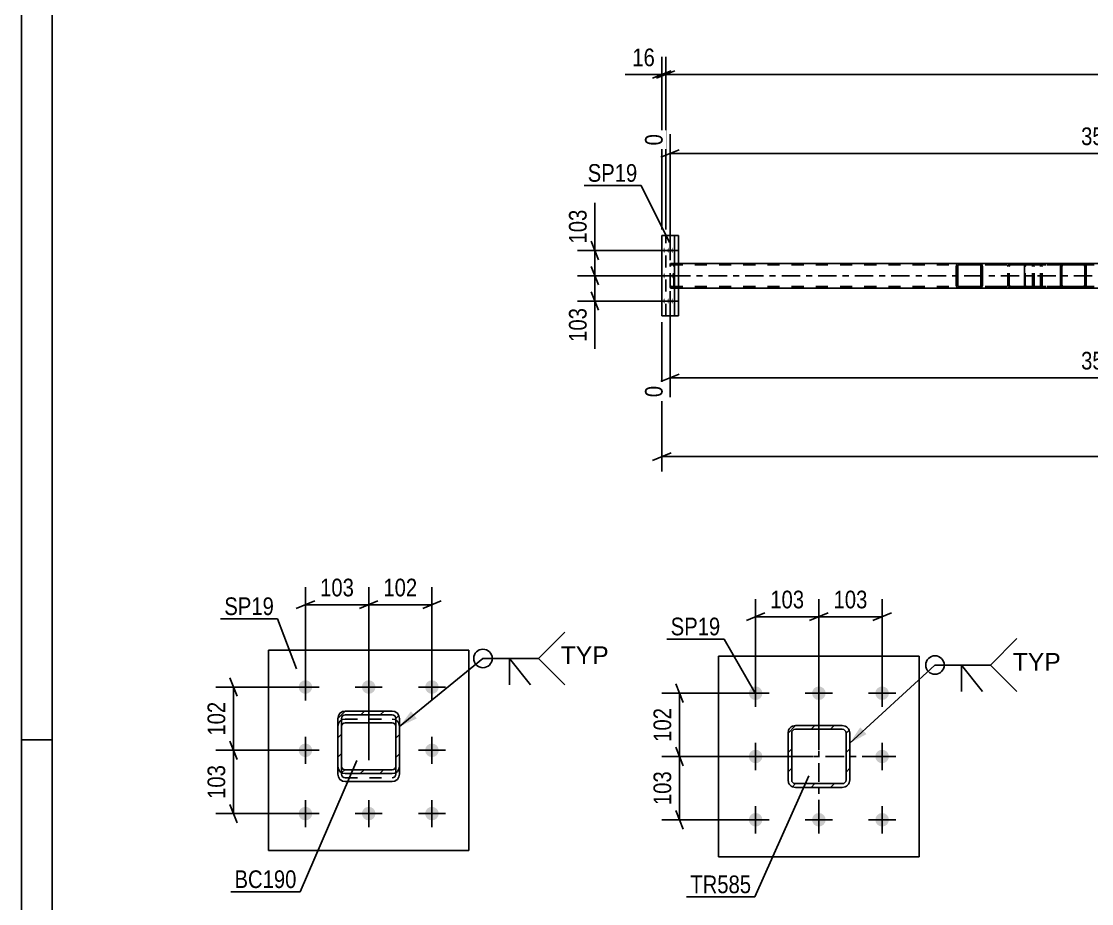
# Model space of a CAD drawing. Header units: millimetres. Extents: x 0 to 841, y 0 to 594.
# Drawn here: x 0 to 173.4, y 122.5 to 265.4 of the extents above; entities that cross this region are included whole.
import ezdxf

# ---------------------------------------------------------------- set-up
doc = ezdxf.new("R2010")
doc.units = ezdxf.units.MM
doc.linetypes.add('DXK_LINE_DOT2', pattern=[3.9198, 1.9599, -1.9599])
doc.linetypes.add('DXK_LINE_DOT3', pattern=[5.9187, 2.979, -0.9799, 0.9799, -0.9799])
doc.styles.add('Arial', font='ARIAL.TTF', dxfattribs={"height": 0.2})
doc.styles.add('Arial Narrow', font='ARIALN.TTF', dxfattribs={"height": 0.2})

# ---------------------------------------------------------------- blocks, each defined once
blk = doc.blocks.new('Unknown-103655098-1133')
at = {"color": 5, "linetype": 'Continuous'}
for p, q in [((0, 594), (0, 0)), ((5, 589), (5, 5)), ((5, 149), (0, 149))]:
    blk.add_line(p, q, dxfattribs=at)
blk = doc.blocks.new('Part-103655098-1333 - 1289')
at = {"color": 2, "linetype": 'Continuous'}
for p, q in [((145.46, 162.57), (112.96, 162.57)), ((112.96, 162.57), (112.96, 130.07)), ((145.46, 130.07), (145.46, 162.57)), ((112.96, 130.07), (145.46, 130.07))]:
    blk.add_line(p, q, dxfattribs=at)
blk = doc.blocks.new('Bolt-103655098-1378 - 1289')
at = {"linetype": 'Continuous'}
for points in [[(118.96, 155.47, -1), (118.96, 157.67, -1)], [(129.21, 155.47, -1), (129.21, 157.67, -1)], [(139.46, 155.47, -1), (139.46, 157.67, -1)], [(118.96, 145.22, -1), (118.96, 147.42, -1)], [(139.46, 145.22, -1), (139.46, 147.42, -1)], [(118.96, 134.97, -1), (118.96, 137.17, -1)], [(129.21, 134.97, -1), (129.21, 137.17, -1)], [(139.46, 134.97, -1), (139.46, 137.17, -1)]]:
    blk.add_hatch(color=1, dxfattribs=at).paths.add_polyline_path(points)
at = {"color": 1, "linetype": 'Continuous'}
for p, q in [((118.96, 154.37), (118.96, 158.77)), ((129.21, 154.37), (129.21, 158.77)), ((139.46, 154.37), (139.46, 158.77)), ((121.16, 156.57), (116.76, 156.57)), ((131.41, 156.57), (127.01, 156.57)), ((141.66, 156.57), (137.26, 156.57)), ((118.96, 144.12), (118.96, 148.52)), ((139.46, 144.12), (139.46, 148.52)), ((121.16, 146.32), (116.76, 146.32)), ((141.66, 146.32), (137.26, 146.32)), ((118.96, 133.87), (118.96, 138.27)), ((129.21, 133.87), (129.21, 138.27)), ((139.46, 133.87), (139.46, 138.27)), ((121.16, 136.07), (116.76, 136.07)), ((131.41, 136.07), (127.01, 136.07)), ((141.66, 136.07), (137.26, 136.07))]:
    blk.add_line(p, q, dxfattribs=at)
blk = doc.blocks.new('Part-103655098-1436 - 1289')
at = {"linetype": 'Continuous'}
h = blk.add_hatch(dxfattribs=at)
h.set_pattern_fill('', scale=0.7, style=0, pattern_type=0)
h.set_pattern_definition([(45, (125.4059, 151.3194), (-1.57154, 1.57154), [])])
h.paths.add_polyline_path([(133.01, 151.32), (125.41, 151.32), (124.95, 151.23), (124.56, 150.97), (124.3, 150.58), (124.21, 150.12), (124.21, 142.52), (124.3, 142.06), (124.56, 141.67), (124.95, 141.41), (125.41, 141.32), (133.01, 141.32), (133.47, 141.41), (133.85, 141.67), (134.11, 142.06), (134.21, 142.52), (134.21, 150.12), (134.11, 150.58), (133.85, 150.97), (133.47, 151.23)])
h.paths.add_polyline_path([(133.56, 150.35), (133.61, 150.12), (133.61, 142.52), (133.56, 142.29), (133.43, 142.1), (133.24, 141.97), (133.01, 141.92), (125.41, 141.92), (125.18, 141.97), (124.98, 142.1), (124.85, 142.29), (124.81, 142.52), (124.81, 150.12), (124.85, 150.35), (124.98, 150.54), (125.18, 150.67), (125.41, 150.72), (133.01, 150.72), (133.24, 150.67), (133.43, 150.54)])
at = {"color": 7, "linetype": 'DXK_LINE_DOT3'}
for p, q in [((129.21, 136.32), (129.21, 156.32)), ((139.21, 146.32), (119.21, 146.32))]:
    blk.add_line(p, q, dxfattribs=at)
at = {"color": 7, "linetype": 'DXK_LINE_DOT2'}
for p, q in [((124.95, 151.23), (125.41, 151.32)), ((125.41, 151.32), (133.01, 151.32)), ((133.01, 151.32), (133.47, 151.23)), ((124.21, 150.12), (124.3, 150.58)), ((124.21, 142.52), (124.21, 150.12)), ((124.85, 150.35), (124.81, 150.12)), ((124.81, 142.52), (124.81, 150.12)), ((124.98, 150.54), (124.85, 150.35)), ((125.18, 150.67), (124.98, 150.54)), ((125.41, 150.72), (125.18, 150.67)), ((125.41, 150.72), (133.01, 150.72)), ((133.24, 150.67), (133.01, 150.72)), ((133.43, 150.54), (133.24, 150.67)), ((133.56, 150.35), (133.43, 150.54)), ((133.61, 150.12), (133.56, 150.35)), ((133.61, 142.52), (133.61, 150.12)), ((134.11, 150.58), (134.21, 150.12)), ((134.21, 142.52), (134.21, 150.12)), ((124.3, 142.06), (124.21, 142.52)), ((124.81, 142.52), (124.85, 142.29)), ((124.85, 142.29), (124.98, 142.1)), ((133.43, 142.1), (133.56, 142.29)), ((133.56, 142.29), (133.61, 142.52)), ((134.21, 142.52), (134.11, 142.06)), ((125.41, 141.32), (124.95, 141.41)), ((124.98, 142.1), (125.18, 141.97)), ((125.18, 141.97), (125.41, 141.92)), ((125.41, 141.92), (133.01, 141.92)), ((125.41, 141.32), (133.01, 141.32)), ((133.01, 141.92), (133.24, 141.97)), ((133.47, 141.41), (133.01, 141.32)), ((133.24, 141.97), (133.43, 142.1))]:
    blk.add_line(p, q, dxfattribs=at)
at = {"color": 2, "linetype": 'Continuous'}
for p, q in [((125.41, 151.32), (124.95, 151.23)), ((125.41, 151.32), (133.01, 151.32)), ((133.47, 151.23), (133.01, 151.32)), ((124.3, 150.58), (124.21, 150.12)), ((124.21, 142.52), (124.21, 150.12)), ((124.81, 150.12), (124.85, 150.35)), ((124.81, 142.52), (124.81, 150.12)), ((124.85, 150.35), (124.98, 150.54)), ((124.98, 150.54), (125.18, 150.67)), ((125.18, 150.67), (125.41, 150.72)), ((125.41, 150.72), (133.01, 150.72)), ((133.01, 150.72), (133.24, 150.67)), ((133.24, 150.67), (133.43, 150.54)), ((133.43, 150.54), (133.56, 150.35)), ((133.56, 150.35), (133.61, 150.12)), ((133.61, 142.52), (133.61, 150.12)), ((134.21, 150.12), (134.11, 150.58)), ((134.21, 142.52), (134.21, 150.12)), ((124.21, 142.52), (124.3, 142.06)), ((124.85, 142.29), (124.81, 142.52)), ((124.98, 142.1), (124.85, 142.29)), ((133.56, 142.29), (133.43, 142.1)), ((133.61, 142.52), (133.56, 142.29)), ((134.11, 142.06), (134.21, 142.52)), ((124.95, 141.41), (125.41, 141.32)), ((125.18, 141.97), (124.98, 142.1)), ((125.41, 141.92), (125.18, 141.97)), ((125.41, 141.92), (133.01, 141.92)), ((125.41, 141.32), (133.01, 141.32)), ((133.24, 141.97), (133.01, 141.92)), ((133.01, 141.32), (133.47, 141.41)), ((133.43, 142.1), (133.24, 141.97))]:
    blk.add_line(p, q, dxfattribs=at)
at = {"color": 7, "linetype": 'DXK_LINE_DOT2'}
for centre, start, end in [((125.41, 150.12), 112.5, 157.5), ((133.01, 150.12), 22.5, 67.5), ((125.41, 142.52), 202.5, 247.5), ((133.01, 142.52), 292.5, 337.5)]:
    blk.add_arc(centre, 1.2, start, end, dxfattribs=at)
at = {"color": 2, "linetype": 'Continuous'}
for centre, start, end in [((125.41, 150.12), 112.5, 157.5), ((133.01, 150.12), 22.5, 67.5), ((125.41, 142.52), 202.5, 247.5), ((133.01, 142.52), 292.5, 337.5)]:
    blk.add_arc(centre, 1.2, start, end, dxfattribs=at)
blk = doc.blocks.new('Part-103655098-5532 - 5425')
at = {"linetype": 'Continuous'}
h = blk.add_hatch(dxfattribs=at)
h.set_pattern_fill('', scale=0.7, style=0, pattern_type=0)
h.set_pattern_definition([(45, (172.4999, 225.9014), (-1.57154, 1.57154), [])])
h.paths.add_polyline_path([(172.54, 225.72), (172.5, 225.9), (172.39, 226.06), (172.23, 226.16), (172.04, 226.2), (168.85, 226.2), (168.66, 226.16), (168.5, 226.06), (168.39, 225.9), (168.35, 225.72), (168.35, 222.68), (168.39, 222.49), (168.5, 222.34), (168.66, 222.23), (168.85, 222.2), (172.04, 222.2), (172.23, 222.23), (172.39, 222.34), (172.5, 222.49), (172.54, 222.68)])
h.paths.add_polyline_path([(172.27, 222.59), (172.21, 222.51), (172.13, 222.46), (172.04, 222.44), (168.85, 222.44), (168.75, 222.46), (168.67, 222.51), (168.62, 222.59), (168.6, 222.68), (168.6, 225.72), (168.62, 225.81), (168.67, 225.89), (168.75, 225.94), (168.85, 225.96), (172.04, 225.96), (172.13, 225.94), (172.21, 225.89), (172.27, 225.81), (172.29, 225.72), (172.29, 222.68)])
at = {"color": 2, "linetype": 'Continuous'}
for p, q in [((162.52, 225.72), (162.54, 225.9)), ((162.52, 222.68), (162.52, 225.72)), ((162.54, 225.9), (162.6, 226.06)), ((162.6, 226.06), (162.69, 226.16)), ((162.69, 226.16), (162.79, 226.2)), ((168.85, 226.2), (162.79, 226.2)), ((168.39, 225.9), (168.35, 225.72)), ((168.35, 222.68), (168.35, 225.72)), ((168.6, 225.72), (168.62, 225.81)), ((168.6, 222.68), (168.6, 225.72)), ((168.62, 225.81), (168.67, 225.89)), ((168.85, 226.2), (168.66, 226.16)), ((168.67, 225.89), (168.75, 225.94)), ((168.75, 225.94), (168.85, 225.96)), ((168.85, 226.2), (172.04, 226.2)), ((168.85, 225.96), (172.04, 225.96)), ((172.23, 226.16), (172.04, 226.2)), ((172.04, 225.96), (172.13, 225.94)), ((172.13, 225.94), (172.21, 225.89)), ((172.21, 225.89), (172.27, 225.81)), ((172.27, 225.81), (172.29, 225.72)), ((172.29, 222.68), (172.29, 225.72)), ((172.54, 225.72), (172.5, 225.9)), ((172.54, 222.68), (172.54, 225.72)), ((162.54, 222.49), (162.52, 222.68)), ((162.6, 222.34), (162.54, 222.49)), ((162.69, 222.23), (162.6, 222.34)), ((162.79, 222.2), (162.69, 222.23)), ((168.85, 222.2), (162.79, 222.2)), ((168.35, 222.68), (168.39, 222.49)), ((168.62, 222.59), (168.6, 222.68)), ((168.67, 222.51), (168.62, 222.59)), ((168.66, 222.23), (168.85, 222.2)), ((168.75, 222.46), (168.67, 222.51)), ((168.85, 222.44), (168.75, 222.46)), ((168.85, 222.44), (172.04, 222.44)), ((168.85, 222.2), (172.04, 222.2)), ((172.13, 222.46), (172.04, 222.44)), ((172.04, 222.2), (172.23, 222.23)), ((172.21, 222.51), (172.13, 222.46)), ((172.27, 222.59), (172.21, 222.51)), ((172.29, 222.68), (172.27, 222.59)), ((172.5, 222.49), (172.54, 222.68))]:
    blk.add_line(p, q, dxfattribs=at)
at = {"color": 7, "linetype": 'DXK_LINE_DOT2'}
for p, q in [((162.67, 225.81), (162.66, 225.72)), ((162.66, 222.68), (162.66, 225.72)), ((162.7, 225.89), (162.67, 225.81)), ((162.74, 225.94), (162.7, 225.89)), ((162.79, 225.96), (162.74, 225.94)), ((172.04, 225.96), (162.79, 225.96)), ((164.07, 225.96), (164.07, 226.2)), ((164.89, 226.2), (165.08, 226.16)), ((164.98, 225.94), (164.89, 225.96)), ((165.06, 225.89), (164.98, 225.94)), ((165.12, 225.81), (165.06, 225.89)), ((165.14, 225.72), (165.12, 225.81)), ((165.14, 222.68), (165.14, 225.72)), ((165.35, 225.9), (165.39, 225.72)), ((165.39, 222.68), (165.39, 225.72)), ((172.04, 226.2), (168.85, 226.2)), ((162.66, 222.68), (162.67, 222.59)), ((162.67, 222.59), (162.7, 222.51)), ((162.7, 222.51), (162.74, 222.46)), ((162.74, 222.46), (162.79, 222.44)), ((172.04, 222.44), (162.79, 222.44)), ((164.07, 222.2), (164.07, 222.44)), ((164.89, 222.44), (164.98, 222.46)), ((165.08, 222.23), (164.89, 222.2)), ((164.98, 222.46), (165.06, 222.51)), ((165.06, 222.51), (165.12, 222.59)), ((165.12, 222.59), (165.14, 222.68)), ((165.39, 222.68), (165.35, 222.49)), ((172.04, 222.2), (168.85, 222.2))]:
    blk.add_line(p, q, dxfattribs=at)
for centre, start, end in [((164.9, 225.7), 23.8494, 68.8059), ((164.9, 222.69), 291.1941, 336.1506)]:
    blk.add_arc(centre, 0.492, start, end, dxfattribs=at)
at = {"color": 2, "linetype": 'Continuous'}
for centre, start, end in [((168.84, 225.7), 111.1941, 156.1506), ((172.05, 225.7), 23.8494, 68.8059), ((168.84, 222.69), 203.8494, 248.8059), ((172.05, 222.69), 291.1941, 336.1506)]:
    blk.add_arc(centre, 0.492, start, end, dxfattribs=at)
blk = doc.blocks.new('Part-103655098-5533 - 5425')
at = {"linetype": 'Continuous'}
h = blk.add_hatch(dxfattribs=at)
h.set_pattern_fill('', scale=0.7, style=0, pattern_type=0)
h.set_pattern_definition([(45, (155.6818, 225.9014), (-1.57154, 1.57154), [])])
h.paths.add_polyline_path([(155.72, 225.72), (155.68, 225.9), (155.57, 226.06), (155.41, 226.16), (155.21, 226.2), (151.97, 226.2), (151.78, 226.16), (151.61, 226.06), (151.5, 225.9), (151.46, 225.72), (151.46, 222.68), (151.5, 222.49), (151.61, 222.34), (151.78, 222.23), (151.97, 222.2), (155.21, 222.2), (155.41, 222.23), (155.57, 222.34), (155.68, 222.49), (155.72, 222.68)])
h.paths.add_polyline_path([(155.45, 222.59), (155.39, 222.51), (155.31, 222.46), (155.21, 222.44), (151.97, 222.44), (151.88, 222.46), (151.79, 222.51), (151.74, 222.59), (151.72, 222.68), (151.72, 225.72), (151.74, 225.81), (151.79, 225.89), (151.88, 225.94), (151.97, 225.96), (155.21, 225.96), (155.31, 225.94), (155.39, 225.89), (155.45, 225.81), (155.47, 225.72), (155.47, 222.68)])
at = {"color": 2, "linetype": 'Continuous'}
for p, q in [((151.5, 225.9), (151.46, 225.72)), ((151.46, 222.68), (151.46, 225.72)), ((151.72, 225.72), (151.74, 225.81)), ((151.72, 222.68), (151.72, 225.72)), ((151.74, 225.81), (151.79, 225.89)), ((151.97, 226.2), (151.78, 226.16)), ((151.79, 225.89), (151.88, 225.94)), ((151.88, 225.94), (151.97, 225.96)), ((151.97, 226.2), (155.21, 226.2)), ((151.97, 225.96), (155.21, 225.96)), ((162.79, 226.2), (155.21, 226.2)), ((155.41, 226.16), (155.21, 226.2)), ((155.21, 225.96), (155.31, 225.94)), ((155.31, 225.94), (155.39, 225.89)), ((155.39, 225.89), (155.45, 225.81)), ((155.45, 225.81), (155.47, 225.72)), ((155.47, 222.68), (155.47, 225.72)), ((155.72, 225.72), (155.68, 225.9)), ((155.72, 222.68), (155.72, 225.72)), ((151.46, 222.68), (151.5, 222.49)), ((151.74, 222.59), (151.72, 222.68)), ((151.79, 222.51), (151.74, 222.59)), ((151.78, 222.23), (151.97, 222.2)), ((151.88, 222.46), (151.79, 222.51)), ((151.97, 222.44), (151.88, 222.46)), ((151.97, 222.44), (155.21, 222.44)), ((151.97, 222.2), (155.21, 222.2)), ((155.31, 222.46), (155.21, 222.44)), ((155.21, 222.2), (155.41, 222.23)), ((162.79, 222.2), (155.21, 222.2)), ((155.39, 222.51), (155.31, 222.46)), ((155.45, 222.59), (155.39, 222.51)), ((155.47, 222.68), (155.45, 222.59)), ((155.68, 222.49), (155.72, 222.68))]:
    blk.add_line(p, q, dxfattribs=at)
at = {"color": 7, "linetype": 'DXK_LINE_DOT2'}
for p, q in [((155.21, 226.2), (151.97, 226.2)), ((163.56, 225.96), (151.97, 225.96)), ((159.81, 225.72), (159.85, 225.9)), ((159.81, 222.68), (159.81, 225.72)), ((160.09, 225.81), (160.07, 225.72)), ((160.07, 222.68), (160.07, 225.72)), ((160.14, 225.89), (160.09, 225.81)), ((160.13, 226.16), (160.32, 226.2)), ((160.23, 225.94), (160.14, 225.89)), ((160.32, 225.96), (160.23, 225.94)), ((163.56, 226.2), (162.79, 226.2)), ((163.56, 226.2), (163.75, 226.16)), ((163.66, 225.94), (163.56, 225.96)), ((163.74, 225.89), (163.66, 225.94)), ((163.8, 225.81), (163.74, 225.89)), ((163.81, 225.72), (163.8, 225.81)), ((163.81, 222.68), (163.81, 225.72)), ((164.03, 225.9), (164.07, 225.72)), ((164.07, 222.68), (164.07, 225.72)), ((163.56, 222.44), (151.97, 222.44)), ((155.21, 222.2), (151.97, 222.2)), ((159.85, 222.49), (159.81, 222.68)), ((160.07, 222.68), (160.09, 222.59)), ((160.09, 222.59), (160.14, 222.51)), ((160.32, 222.2), (160.13, 222.23)), ((160.14, 222.51), (160.23, 222.46)), ((160.23, 222.46), (160.32, 222.44)), ((163.56, 222.2), (162.79, 222.2)), ((163.56, 222.44), (163.66, 222.46)), ((163.75, 222.23), (163.56, 222.2)), ((163.66, 222.46), (163.74, 222.51)), ((163.74, 222.51), (163.8, 222.59)), ((163.8, 222.59), (163.81, 222.68)), ((164.07, 222.68), (164.03, 222.49))]:
    blk.add_line(p, q, dxfattribs=at)
at = {"color": 2, "linetype": 'Continuous'}
for centre, start, end in [((151.96, 225.7), 110.7583, 155.68), ((155.23, 225.7), 24.32, 69.2417), ((151.96, 222.7), 204.32, 249.2417), ((155.23, 222.7), 290.7583, 335.68)]:
    blk.add_arc(centre, 0.496, start, end, dxfattribs=at)
at = {"color": 7, "linetype": 'DXK_LINE_DOT2'}
for centre, start, end in [((160.3, 225.7), 110.7583, 155.68), ((163.58, 225.7), 24.32, 69.2417), ((160.3, 222.7), 204.32, 249.2417), ((163.58, 222.7), 290.7583, 335.68)]:
    blk.add_arc(centre, 0.496, start, end, dxfattribs=at)
blk = doc.blocks.new('Part-103655098-5539 - 5425')
at = {"color": 2, "linetype": 'Continuous'}
for p, q in [((106.46, 230.7), (103.76, 230.7)), ((103.76, 217.7), (103.76, 230.7)), ((105.83, 217.7), (105.83, 230.7)), ((106.46, 230.7), (106.46, 217.7)), ((106.46, 217.7), (103.76, 217.7))]:
    blk.add_line(p, q, dxfattribs=at)
at = {"color": 7, "linetype": 'DXK_LINE_DOT2'}
blk.add_line((104.39, 217.7), (104.39, 230.7), dxfattribs=at)
blk = doc.blocks.new('Part-103655098-5595 - 5425')
at = {"color": 7, "linetype": 'DXK_LINE_DOT2'}
for p, q in [((105.11, 225.9), (105.1, 225.72)), ((105.1, 222.68), (105.1, 225.72)), ((105.13, 226.06), (105.11, 225.9)), ((105.15, 226.16), (105.13, 226.06)), ((105.14, 225.72), (105.15, 225.81)), ((105.14, 222.68), (105.14, 225.72)), ((105.18, 226.2), (105.15, 226.16)), ((105.15, 225.89), (105.17, 225.94)), ((105.15, 225.81), (105.15, 225.89)), ((105.17, 225.94), (105.18, 225.96)), ((106.46, 226.2), (105.18, 226.2)), ((769.61, 225.96), (105.18, 225.96)), ((105.7, 226.16), (105.67, 226.2)), ((105.67, 225.96), (105.69, 225.94)), ((105.69, 225.94), (105.7, 225.89)), ((105.73, 226.06), (105.7, 226.16)), ((105.7, 225.89), (105.71, 225.81)), ((105.71, 225.81), (105.71, 225.72)), ((105.71, 222.68), (105.71, 225.72)), ((105.74, 225.9), (105.73, 226.06)), ((105.75, 225.72), (105.74, 225.9)), ((105.75, 222.68), (105.75, 225.72)), ((172.04, 226.2), (151.97, 226.2)), ((105.1, 222.68), (105.11, 222.49)), ((105.11, 222.49), (105.13, 222.34)), ((105.13, 222.34), (105.15, 222.23)), ((105.15, 222.59), (105.14, 222.68)), ((105.15, 222.51), (105.15, 222.59)), ((105.17, 222.46), (105.15, 222.51)), ((105.15, 222.23), (105.18, 222.2)), ((105.18, 222.44), (105.17, 222.46)), ((769.61, 222.44), (105.18, 222.44)), ((106.46, 222.2), (105.18, 222.2)), ((105.69, 222.46), (105.67, 222.44)), ((105.67, 222.2), (105.7, 222.23)), ((105.7, 222.51), (105.69, 222.46)), ((105.71, 222.59), (105.7, 222.51)), ((105.7, 222.23), (105.73, 222.34)), ((105.71, 222.68), (105.71, 222.59)), ((105.73, 222.34), (105.74, 222.49)), ((105.74, 222.49), (105.75, 222.68)), ((172.04, 222.2), (151.97, 222.2))]:
    blk.add_line(p, q, dxfattribs=at)
at = {"color": 2, "linetype": 'Continuous'}
for p, q in [((151.97, 226.2), (106.46, 226.2)), ((237.11, 226.2), (172.04, 226.2)), ((151.97, 222.2), (106.46, 222.2)), ((237.11, 222.2), (172.04, 222.2))]:
    blk.add_line(p, q, dxfattribs=at)
at = {"color": 7, "linetype": 'DXK_LINE_DOT3'}
blk.add_line((105.43, 224.2), (769.61, 224.2), dxfattribs=at)
blk = doc.blocks.new('Bolt-103655098-5626 - 5425')
at = {"linetype": 'Continuous'}
for points in [[(104.21, 228.3), (104.21, 228.21), (104.21, 228.12), (104.2, 228.04), (104.19, 227.97), (104.18, 227.92), (104.16, 227.88), (104.15, 227.86), (104.13, 227.86), (104.12, 227.88), (104.11, 227.92), (104.09, 227.97), (104.08, 228.04), (104.08, 228.12), (104.07, 228.21), (104.07, 228.3), (104.07, 228.39), (104.08, 228.48), (104.08, 228.56), (104.09, 228.62), (104.11, 228.68), (104.12, 228.72), (104.13, 228.74), (104.15, 228.74), (104.16, 228.72), (104.18, 228.68), (104.19, 228.62), (104.2, 228.56), (104.21, 228.48), (104.21, 228.39)], [(104.86, 228.3), (104.86, 228.21), (104.86, 228.12), (104.85, 228.04), (104.84, 227.97), (104.83, 227.92), (104.82, 227.88), (104.8, 227.86), (104.79, 227.86), (104.77, 227.88), (104.76, 227.92), (104.75, 227.97), (104.74, 228.04), (104.73, 228.12), (104.73, 228.21), (104.72, 228.3), (104.73, 228.39), (104.73, 228.48), (104.74, 228.56), (104.75, 228.62), (104.76, 228.68), (104.77, 228.72), (104.79, 228.74), (104.8, 228.74), (104.82, 228.72), (104.83, 228.68), (104.84, 228.62), (104.85, 228.56), (104.86, 228.48), (104.86, 228.39)], [(105.52, 228.3), (105.52, 228.21), (105.51, 228.12), (105.5, 228.04), (105.49, 227.97), (105.48, 227.92), (105.47, 227.88), (105.46, 227.86), (105.44, 227.86), (105.43, 227.88), (105.41, 227.92), (105.4, 227.97), (105.39, 228.04), (105.38, 228.12), (105.38, 228.21), (105.38, 228.3), (105.38, 228.39), (105.38, 228.48), (105.39, 228.56), (105.4, 228.62), (105.41, 228.68), (105.43, 228.72), (105.44, 228.74), (105.46, 228.74), (105.47, 228.72), (105.48, 228.68), (105.49, 228.62), (105.5, 228.56), (105.51, 228.48), (105.52, 228.39)], [(104.21, 224.2), (104.21, 224.11), (104.21, 224.02), (104.2, 223.94), (104.19, 223.87), (104.18, 223.82), (104.16, 223.78), (104.15, 223.76), (104.13, 223.76), (104.12, 223.78), (104.11, 223.82), (104.09, 223.87), (104.08, 223.94), (104.08, 224.02), (104.07, 224.11), (104.07, 224.2), (104.07, 224.29), (104.08, 224.38), (104.08, 224.46), (104.09, 224.52), (104.11, 224.58), (104.12, 224.62), (104.13, 224.64), (104.15, 224.64), (104.16, 224.62), (104.18, 224.58), (104.19, 224.52), (104.2, 224.46), (104.21, 224.38), (104.21, 224.29)], [(105.52, 224.2), (105.52, 224.11), (105.51, 224.02), (105.5, 223.94), (105.49, 223.87), (105.48, 223.82), (105.47, 223.78), (105.46, 223.76), (105.44, 223.76), (105.43, 223.78), (105.41, 223.82), (105.4, 223.87), (105.39, 223.94), (105.38, 224.02), (105.38, 224.11), (105.38, 224.2), (105.38, 224.29), (105.38, 224.38), (105.39, 224.46), (105.4, 224.52), (105.41, 224.58), (105.43, 224.62), (105.44, 224.64), (105.46, 224.64), (105.47, 224.62), (105.48, 224.58), (105.49, 224.52), (105.5, 224.46), (105.51, 224.38), (105.52, 224.29)], [(104.21, 220.1), (104.21, 220.01), (104.21, 219.92), (104.2, 219.84), (104.19, 219.77), (104.18, 219.72), (104.16, 219.68), (104.15, 219.66), (104.13, 219.66), (104.12, 219.68), (104.11, 219.72), (104.09, 219.77), (104.08, 219.84), (104.08, 219.92), (104.07, 220.01), (104.07, 220.1), (104.07, 220.19), (104.08, 220.28), (104.08, 220.36), (104.09, 220.42), (104.11, 220.48), (104.12, 220.52), (104.13, 220.54), (104.15, 220.54), (104.16, 220.52), (104.18, 220.48), (104.19, 220.42), (104.2, 220.36), (104.21, 220.28), (104.21, 220.19)], [(104.86, 220.1), (104.86, 220.01), (104.86, 219.92), (104.85, 219.84), (104.84, 219.77), (104.83, 219.72), (104.82, 219.68), (104.8, 219.66), (104.79, 219.66), (104.77, 219.68), (104.76, 219.72), (104.75, 219.77), (104.74, 219.84), (104.73, 219.92), (104.73, 220.01), (104.72, 220.1), (104.73, 220.19), (104.73, 220.28), (104.74, 220.36), (104.75, 220.42), (104.76, 220.48), (104.77, 220.52), (104.79, 220.54), (104.8, 220.54), (104.82, 220.52), (104.83, 220.48), (104.84, 220.42), (104.85, 220.36), (104.86, 220.28), (104.86, 220.19)], [(105.52, 220.1), (105.52, 220.01), (105.51, 219.92), (105.5, 219.84), (105.49, 219.77), (105.48, 219.72), (105.47, 219.68), (105.46, 219.66), (105.44, 219.66), (105.43, 219.68), (105.41, 219.72), (105.4, 219.77), (105.39, 219.84), (105.38, 219.92), (105.38, 220.01), (105.38, 220.1), (105.38, 220.19), (105.38, 220.28), (105.39, 220.36), (105.4, 220.42), (105.41, 220.48), (105.43, 220.52), (105.44, 220.54), (105.46, 220.54), (105.47, 220.52), (105.48, 220.48), (105.49, 220.42), (105.5, 220.36), (105.51, 220.28), (105.52, 220.19)]]:
    blk.add_hatch(color=1, dxfattribs=at).paths.add_polyline_path(points)
at = {"color": 1, "linetype": 'Continuous'}
for p, q in [((105.29, 228.3), (102.01, 228.3)), ((105.94, 228.3), (102.66, 228.3)), ((106.59, 228.3), (103.32, 228.3)), ((105.29, 224.2), (102.01, 224.2)), ((106.59, 224.2), (103.32, 224.2)), ((105.29, 220.1), (102.01, 220.1)), ((105.94, 220.1), (102.66, 220.1)), ((106.59, 220.1), (103.32, 220.1))]:
    blk.add_line(p, q, dxfattribs=at)
blk = doc.blocks.new('Part-103655098-11810 - 11794')
at = {"linetype": 'Continuous'}
h = blk.add_hatch(dxfattribs=at)
h.set_pattern_fill('', scale=0.7, style=0, pattern_type=0)
h.set_pattern_definition([(45, (52.4664, 153.6777), (-1.57154, 1.57154), [])])
h.paths.add_polyline_path([(60.07, 153.68), (52.47, 153.68), (52.01, 153.59), (51.62, 153.32), (51.36, 152.93), (51.27, 152.46), (51.27, 144.76), (51.36, 144.3), (51.62, 143.9), (52.01, 143.64), (52.47, 143.55), (60.07, 143.55), (60.53, 143.64), (60.91, 143.9), (61.18, 144.3), (61.27, 144.76), (61.27, 152.46), (61.18, 152.93), (60.91, 153.32), (60.53, 153.59)])
h.paths.add_polyline_path([(60.62, 152.69), (60.67, 152.46), (60.67, 144.76), (60.62, 144.53), (60.49, 144.33), (60.3, 144.2), (60.07, 144.16), (52.47, 144.16), (52.24, 144.2), (52.04, 144.33), (51.91, 144.53), (51.87, 144.76), (51.87, 152.46), (51.91, 152.69), (52.04, 152.89), (52.24, 153.02), (52.47, 153.07), (60.07, 153.07), (60.3, 153.02), (60.49, 152.89)])
at = {"color": 2, "linetype": 'Continuous'}
for p, q in [((51.36, 152.93), (51.27, 152.46)), ((51.87, 152.46), (51.91, 152.69)), ((51.91, 152.69), (52.04, 152.89)), ((52.47, 153.68), (52.01, 153.59)), ((52.04, 152.89), (52.24, 153.02)), ((52.24, 153.02), (52.47, 153.07)), ((52.47, 153.68), (60.07, 153.68)), ((52.47, 153.07), (60.07, 153.07)), ((60.53, 153.59), (60.07, 153.68)), ((60.07, 153.07), (60.3, 153.02)), ((60.3, 153.02), (60.49, 152.89)), ((60.49, 152.89), (60.62, 152.69)), ((60.62, 152.69), (60.67, 152.46)), ((61.27, 152.46), (61.18, 152.93)), ((51.27, 144.76), (51.27, 152.46)), ((51.87, 144.76), (51.87, 152.46)), ((51.91, 151.4), (51.87, 151.17)), ((52.04, 151.6), (51.91, 151.4)), ((52.24, 151.73), (52.04, 151.6)), ((52.47, 151.78), (52.24, 151.73)), ((52.47, 151.78), (60.07, 151.78)), ((60.3, 151.73), (60.07, 151.78)), ((60.49, 151.6), (60.3, 151.73)), ((60.62, 151.4), (60.49, 151.6)), ((60.67, 151.17), (60.62, 151.4)), ((60.67, 144.76), (60.67, 152.46)), ((61.27, 144.76), (61.27, 152.46)), ((51.27, 143.47), (51.27, 144.76)), ((51.27, 144.76), (51.36, 144.3)), ((51.91, 144.53), (51.87, 144.76)), ((52.04, 144.33), (51.91, 144.53)), ((52.24, 144.2), (52.04, 144.33)), ((52.47, 144.16), (52.24, 144.2)), ((52.47, 144.16), (60.07, 144.16)), ((60.3, 144.2), (60.07, 144.16)), ((60.49, 144.33), (60.3, 144.2)), ((60.62, 144.53), (60.49, 144.33)), ((60.67, 144.76), (60.62, 144.53)), ((61.18, 144.3), (61.27, 144.76)), ((61.27, 143.47), (61.27, 144.76)), ((51.36, 143.01), (51.27, 143.47)), ((52.01, 143.64), (52.47, 143.55)), ((52.47, 142.26), (52.01, 142.35)), ((52.47, 143.55), (60.07, 143.55)), ((52.47, 142.26), (60.07, 142.26)), ((60.07, 143.55), (60.53, 143.64)), ((60.53, 142.35), (60.07, 142.26)), ((61.27, 143.47), (61.18, 143.01))]:
    blk.add_line(p, q, dxfattribs=at)
at = {"color": 7, "linetype": 'DXK_LINE_DOT2'}
for p, q in [((51.27, 144.76), (51.27, 152.46)), ((51.27, 151.17), (51.36, 151.63)), ((51.87, 143.47), (51.87, 152.46)), ((52.01, 152.29), (52.47, 152.38)), ((52.47, 152.38), (60.07, 152.38)), ((60.07, 152.38), (60.53, 152.29)), ((60.67, 143.47), (60.67, 152.46)), ((61.18, 151.63), (61.27, 151.17)), ((61.27, 144.76), (61.27, 152.46)), ((51.87, 143.47), (51.91, 143.24)), ((51.91, 143.24), (52.04, 143.04)), ((52.04, 143.04), (52.24, 142.91)), ((52.24, 142.91), (52.47, 142.86)), ((52.47, 142.86), (60.07, 142.86)), ((60.07, 142.86), (60.3, 142.91)), ((60.3, 142.91), (60.49, 143.04)), ((60.49, 143.04), (60.62, 143.24)), ((60.62, 143.24), (60.67, 143.47))]:
    blk.add_line(p, q, dxfattribs=at)
at = {"color": 7, "linetype": 'DXK_LINE_DOT3'}
blk.add_line((56.27, 145.73), (56.27, 148.61), dxfattribs=at)
at = {"color": 2, "linetype": 'Continuous'}
for centre, start, end in [((52.48, 152.47), 112.87, 157.8666), ((60.06, 152.47), 22.1334, 67.13), ((52.48, 144.75), 202.1334, 247.13), ((60.06, 144.75), 292.87, 337.8666), ((52.48, 143.46), 202.1334, 247.13), ((60.06, 143.46), 292.87, 337.8666)]:
    blk.add_arc(centre, 1.21, start, end, dxfattribs=at)
at = {"color": 7, "linetype": 'DXK_LINE_DOT2'}
for centre, start, end in [((52.48, 151.18), 112.87, 157.8666), ((60.06, 151.18), 22.1334, 67.13)]:
    blk.add_arc(centre, 1.21, start, end, dxfattribs=at)
blk = doc.blocks.new('Bolt-103655098-11918 - 11794')
at = {"linetype": 'Continuous'}
for points in [[(46.02, 156.47, -1), (46.02, 158.67, -1)], [(56.27, 156.47, -1), (56.27, 158.67, -1)], [(66.52, 156.47, -1), (66.52, 158.67, -1)], [(46.02, 146.22, -1), (46.02, 148.42, -1)], [(66.52, 146.22, -1), (66.52, 148.42, -1)], [(46.02, 135.97, -1), (46.02, 138.17, -1)], [(56.27, 135.97, -1), (56.27, 138.17, -1)], [(66.52, 135.97, -1), (66.52, 138.17, -1)]]:
    blk.add_hatch(color=1, dxfattribs=at).paths.add_polyline_path(points)
at = {"color": 1, "linetype": 'Continuous'}
for p, q in [((46.02, 159.77), (46.02, 155.37)), ((56.27, 159.77), (56.27, 155.37)), ((66.52, 159.77), (66.52, 155.37)), ((48.22, 157.57), (43.82, 157.57)), ((58.47, 157.57), (54.07, 157.57)), ((68.72, 157.57), (64.32, 157.57)), ((46.02, 149.52), (46.02, 145.12)), ((66.52, 149.52), (66.52, 145.12)), ((48.22, 147.32), (43.82, 147.32)), ((68.72, 147.32), (64.32, 147.32)), ((46.02, 139.27), (46.02, 134.87)), ((56.27, 139.27), (56.27, 134.87)), ((66.52, 139.27), (66.52, 134.87)), ((48.22, 137.07), (43.82, 137.07)), ((58.47, 137.07), (54.07, 137.07)), ((68.72, 137.07), (64.32, 137.07))]:
    blk.add_line(p, q, dxfattribs=at)
blk = doc.blocks.new('Part-103655098-11814 - 11794')
at = {"color": 2, "linetype": 'Continuous'}
for p, q in [((72.52, 163.57), (40.02, 163.57)), ((40.02, 163.57), (40.02, 131.07)), ((72.52, 131.07), (72.52, 163.57)), ((72.52, 131.07), (40.02, 131.07))]:
    blk.add_line(p, q, dxfattribs=at)
blk = doc.blocks.new('StraightDimension-103655098-1506 - 1289')
at = {"color": 7, "linetype": 'Continuous'}
for p, q in [((106.03, 147.82), (107.23, 144.82)), ((128.21, 146.32), (103.78, 146.32)), ((106.63, 136.07), (106.63, 146.32)), ((107.23, 134.57), (106.03, 137.57)), ((117.96, 136.07), (103.78, 136.07))]:
    blk.add_line(p, q, dxfattribs=at)
at = {"color": 0}
blk.add_wipeout([(105.88, 144.54), (101.68, 144.54), (101.68, 137.85), (105.88, 137.85)], dxfattribs=at)
at = {"color": 3, "style": 'Arial Narrow'}
blk.add_text('103', height=2.863, rotation=90.0002, dxfattribs=at).set_placement((105.28, 138.45))
blk = doc.blocks.new('StraightDimension-103655098-1524 - 1289')
at = {"color": 7, "linetype": 'Continuous'}
for p, q in [((106.03, 158.07), (107.23, 155.07)), ((117.96, 156.57), (103.78, 156.57)), ((106.63, 146.32), (106.63, 156.57)), ((107.23, 144.82), (106.03, 147.82)), ((128.21, 146.32), (103.78, 146.32))]:
    blk.add_line(p, q, dxfattribs=at)
at = {"color": 0}
blk.add_wipeout([(105.88, 154.79), (101.68, 154.79), (101.68, 148.1), (105.88, 148.1)], dxfattribs=at)
at = {"color": 3, "style": 'Arial Narrow'}
blk.add_text('102', height=2.863, rotation=90.0002, dxfattribs=at).set_placement((105.28, 148.7))
blk = doc.blocks.new('StraightDimension-103655098-1471 - 1289')
at = {"color": 7, "linetype": 'Continuous'}
for p, q in [((129.21, 147.32), (129.21, 171.82)), ((139.46, 157.57), (139.46, 171.82)), ((127.71, 168.37), (130.71, 169.57)), ((129.21, 168.97), (139.46, 168.97)), ((140.96, 169.57), (137.96, 168.37))]:
    blk.add_line(p, q, dxfattribs=at)
at = {"color": 0}
blk.add_wipeout([(137.67, 169.72), (137.67, 173.92), (130.99, 173.92), (130.99, 169.72)], dxfattribs=at)
at = {"color": 3, "style": 'Arial Narrow'}
blk.add_text('103', height=2.863, dxfattribs=at).set_placement((131.59, 170.32))
blk = doc.blocks.new('StraightDimension-103655098-1488 - 1289')
at = {"color": 7, "linetype": 'Continuous'}
for p, q in [((118.96, 157.57), (118.96, 171.82)), ((129.21, 147.32), (129.21, 171.82)), ((117.46, 168.37), (120.46, 169.57)), ((118.96, 168.97), (129.21, 168.97)), ((130.71, 169.57), (127.71, 168.37))]:
    blk.add_line(p, q, dxfattribs=at)
at = {"color": 0}
blk.add_wipeout([(127.42, 169.72), (127.42, 173.92), (120.74, 173.92), (120.74, 169.72)], dxfattribs=at)
at = {"color": 3, "style": 'Arial Narrow'}
blk.add_text('103', height=2.863, dxfattribs=at).set_placement((121.34, 170.32))
blk = doc.blocks.new('StraightDimension-103655098-12247 - 5425')
at = {"color": 7, "linetype": 'Continuous'}
for p, q in [((103.76, 216.7), (103.76, 192.49)), ((105.26, 195.49), (102.26, 194.29)), ((103.76, 194.89), (780.47, 194.89))]:
    blk.add_line(p, q, dxfattribs=at)
blk = doc.blocks.new('StraightDimension-103655098-9516 - 5425')
at = {"color": 7, "linetype": 'Continuous'}
for p, q in [((104.39, 231.7), (104.39, 259.64)), ((105.89, 257.39), (102.89, 256.19)), ((104.39, 256.79), (779.83, 256.79))]:
    blk.add_line(p, q, dxfattribs=at)
blk = doc.blocks.new('StraightDimension-103655098-9517 - 5425')
at = {"color": 7, "linetype": 'Continuous'}
for p, q in [((103.76, 231.7), (103.76, 259.64)), ((104.39, 231.7), (104.39, 259.64)), ((102.26, 256.19), (105.26, 257.39)), ((105.89, 257.39), (102.89, 256.19)), ((103.76, 256.79), (104.39, 256.79))]:
    blk.add_line(p, q, dxfattribs=at)
at = {"color": 0}
blk.add_wipeout([(103.23, 257.54), (103.23, 261.74), (98.38, 261.74), (98.38, 257.54)], dxfattribs=at)
at = {"color": 7, "linetype": 'Continuous'}
blk.add_line((103.76, 256.79), (97.85, 256.79), dxfattribs=at)
blk.add_line((103.76, 256.79), (97.85, 256.79), dxfattribs=at)
at = {"color": 3, "style": 'Arial Narrow'}
blk.add_text('16', height=2.863, dxfattribs=at).set_placement((98.98, 258.14))
blk = doc.blocks.new('StraightDimension-103655098-12184 - 5425')
at = {"color": 7, "linetype": 'Continuous'}
for p, q in [((245.6, 235.6), (245.6, 252.62)), ((105.1, 226.72), (105.1, 247.14)), ((106.6, 244.61), (103.6, 243.41)), ((244.1, 243.41), (247.1, 244.61)), ((105.1, 244.01), (245.6, 244.01))]:
    blk.add_line(p, q, dxfattribs=at)
at = {"color": 0, "linetype": 'Continuous'}
for points in [[(245, 253.22), (240.8, 253.22), (240.8, 244.71), (245, 244.71)], [(104.5, 247.74), (100.3, 247.74), (100.3, 244.71), (104.5, 244.71)]]:
    blk.add_wipeout(points, dxfattribs=at)
at = {"color": 0}
blk.add_wipeout([(179.61, 244.76), (179.61, 248.96), (171.1, 248.96), (171.1, 244.76)], dxfattribs=at)
at = {"color": 3, "linetype": 'Continuous', "style": 'Arial Narrow'}
for s, height, p in [('3513', 2.863, (244.4, 245.31)), ('0', 2.86, (103.9, 245.31))]:
    blk.add_text(s, height=height, rotation=90.0002, dxfattribs=at).set_placement(p)
at = {"color": 3, "style": 'Arial Narrow'}
blk.add_text('3513', height=2.863, dxfattribs=at).set_placement((171.7, 245.36))
blk = doc.blocks.new('StraightDimension-103655098-12217 - 5425')
at = {"color": 7, "linetype": 'Continuous'}
for p, q in [((105.1, 221.68), (105.1, 204.53)), ((245.6, 212.8), (245.6, 199.05)), ((106.6, 208.26), (103.6, 207.06)), ((244.1, 207.06), (247.1, 208.26)), ((105.1, 207.66), (245.6, 207.66))]:
    blk.add_line(p, q, dxfattribs=at)
at = {"color": 0}
blk.add_wipeout([(179.61, 208.41), (179.61, 212.61), (171.1, 212.61), (171.1, 208.41)], dxfattribs=at)
at = {"color": 0, "linetype": 'Continuous'}
for points in [[(104.5, 206.96), (100.3, 206.96), (100.3, 203.93), (104.5, 203.93)], [(245, 206.96), (240.8, 206.96), (240.8, 198.45), (245, 198.45)]]:
    blk.add_wipeout(points, dxfattribs=at)
at = {"color": 3, "style": 'Arial Narrow'}
blk.add_text('3513', height=2.863, dxfattribs=at).set_placement((171.7, 209.01))
at = {"color": 3, "linetype": 'Continuous', "style": 'Arial Narrow'}
for s, height, p in [('0', 2.86, (103.9, 204.53)), ('3513', 2.863, (244.4, 199.05))]:
    blk.add_text(s, height=height, rotation=90.0002, dxfattribs=at).set_placement(p)
blk = doc.blocks.new('StraightDimension-103655098-12267 - 5425')
at = {"color": 7, "linetype": 'Continuous'}
for p, q in [((92.33, 229.8), (93.53, 226.8)), ((101.93, 228.3), (90.08, 228.3)), ((92.93, 224.2), (92.93, 228.3)), ((93.53, 222.7), (92.33, 225.7)), ((101.93, 224.2), (90.08, 224.2))]:
    blk.add_line(p, q, dxfattribs=at)
at = {"color": 0}
blk.add_wipeout([(92.18, 235.51), (87.98, 235.51), (87.98, 228.82), (92.18, 228.82)], dxfattribs=at)
at = {"color": 7, "linetype": 'Continuous'}
blk.add_line((92.93, 228.3), (92.93, 236.03), dxfattribs=at)
blk.add_line((92.93, 228.3), (92.93, 236.03), dxfattribs=at)
at = {"color": 3, "style": 'Arial Narrow'}
blk.add_text('103', height=2.863, rotation=90.0002, dxfattribs=at).set_placement((91.58, 229.42))
blk = doc.blocks.new('StraightDimension-103655098-12268 - 5425')
at = {"color": 7, "linetype": 'Continuous'}
for p, q in [((92.33, 225.7), (93.53, 222.7)), ((101.93, 224.2), (90.08, 224.2)), ((92.93, 220.1), (92.93, 224.2)), ((93.53, 218.6), (92.33, 221.6)), ((101.93, 220.1), (90.08, 220.1))]:
    blk.add_line(p, q, dxfattribs=at)
at = {"color": 0}
blk.add_wipeout([(92.18, 219.57), (87.98, 219.57), (87.98, 212.89), (92.18, 212.89)], dxfattribs=at)
at = {"color": 7, "linetype": 'Continuous'}
blk.add_line((92.93, 220.1), (92.93, 212.36), dxfattribs=at)
blk.add_line((92.93, 220.1), (92.93, 212.36), dxfattribs=at)
at = {"color": 3, "style": 'Arial Narrow'}
blk.add_text('103', height=2.863, rotation=90.0002, dxfattribs=at).set_placement((91.58, 213.49))
blk = doc.blocks.new('StraightDimension-103655098-13009 - 11794')
at = {"color": 7, "linetype": 'Continuous'}
for p, q in [((56.27, 148.06), (56.27, 173.76)), ((66.52, 158.57), (66.52, 173.76)), ((54.77, 170.31), (57.77, 171.51)), ((56.27, 170.91), (66.52, 170.91)), ((68.02, 171.51), (65.02, 170.31))]:
    blk.add_line(p, q, dxfattribs=at)
at = {"color": 0}
blk.add_wipeout([(64.73, 171.66), (64.73, 175.86), (58.05, 175.86), (58.05, 171.66)], dxfattribs=at)
at = {"color": 3, "style": 'Arial Narrow'}
blk.add_text('102', height=2.863, dxfattribs=at).set_placement((58.65, 172.26))
blk = doc.blocks.new('StraightDimension-103655098-13010 - 11794')
at = {"color": 7, "linetype": 'Continuous'}
for p, q in [((46.02, 158.57), (46.02, 173.76)), ((56.27, 148.06), (56.27, 173.76)), ((44.52, 170.31), (47.52, 171.51)), ((46.02, 170.91), (56.27, 170.91)), ((57.77, 171.51), (54.77, 170.31))]:
    blk.add_line(p, q, dxfattribs=at)
at = {"color": 0}
blk.add_wipeout([(54.48, 171.66), (54.48, 175.86), (47.8, 175.86), (47.8, 171.66)], dxfattribs=at)
at = {"color": 3, "style": 'Arial Narrow'}
blk.add_text('103', height=2.863, dxfattribs=at).set_placement((48.4, 172.26))
blk = doc.blocks.new('StraightDimension-103655098-13613 - 11794')
at = {"color": 7, "linetype": 'Continuous'}
for p, q in [((33.77, 159.07), (34.97, 156.07)), ((45.02, 157.57), (31.52, 157.57)), ((34.37, 147.32), (34.37, 157.57)), ((34.97, 145.82), (33.77, 148.82)), ((45.02, 147.32), (31.52, 147.32))]:
    blk.add_line(p, q, dxfattribs=at)
at = {"color": 0}
blk.add_wipeout([(33.62, 155.79), (29.42, 155.79), (29.42, 149.1), (33.62, 149.1)], dxfattribs=at)
at = {"color": 3, "style": 'Arial Narrow'}
blk.add_text('102', height=2.863, rotation=90.0002, dxfattribs=at).set_placement((33.02, 149.7))
blk = doc.blocks.new('StraightDimension-103655098-13614 - 11794')
at = {"color": 7, "linetype": 'Continuous'}
for p, q in [((33.77, 148.82), (34.97, 145.82)), ((45.02, 147.32), (31.52, 147.32)), ((34.37, 137.07), (34.37, 147.32)), ((45.02, 137.07), (31.52, 137.07)), ((34.97, 135.57), (33.77, 138.57))]:
    blk.add_line(p, q, dxfattribs=at)
at = {"color": 0}
blk.add_wipeout([(33.62, 145.54), (29.42, 145.54), (29.42, 138.85), (33.62, 138.85)], dxfattribs=at)
at = {"color": 3, "style": 'Arial Narrow'}
blk.add_text('103', height=2.863, rotation=90.0002, dxfattribs=at).set_placement((33.02, 139.45))
blk = doc.blocks.new('Mark-103655098-1329 - 1289')
at = {"color": 0}
blk.add_wipeout([(113.24, 165.95), (113.24, 168.95), (105.2, 168.95), (105.2, 165.95)], dxfattribs=at)
blk.add_wipeout([(113.24, 165.95), (113.24, 168.95), (105.2, 168.95), (105.2, 165.95)], dxfattribs=at)
at = {"color": 30, "linetype": 'Continuous'}
for p in [(104.6, 165.35), (118.84, 156.69)]:
    blk.add_line(p, (113.84, 165.35), dxfattribs=at)
at = {"color": 3, "style": 'Arial Narrow'}
blk.add_text('SP19', height=2.863, dxfattribs=at).set_placement((105.2, 165.95))
blk = doc.blocks.new('Mark-103655098-1432 - 1289')
at = {"color": 0}
blk.add_wipeout([(118.25, 124.18), (118.25, 127.18), (108.38, 127.18), (108.38, 124.18)], dxfattribs=at)
blk.add_wipeout([(118.25, 124.18), (118.25, 127.18), (108.38, 127.18), (108.38, 124.18)], dxfattribs=at)
at = {"color": 30, "linetype": 'Continuous'}
for p in [(127.57, 143.17), (107.78, 123.58)]:
    blk.add_line(p, (118.85, 123.58), dxfattribs=at)
at = {"color": 3, "style": 'Arial Narrow'}
blk.add_text('TR585', height=2.863, dxfattribs=at).set_placement((108.38, 124.18))
blk = doc.blocks.new('WeldMark-103655098-1541 - 1289')
at = {"linetype": 'Continuous'}
blk.add_hatch(color=30, dxfattribs=at).paths.add_polyline_path([(136.92, 149.94), (134.21, 148.47), (135.91, 151.05)])
at = {"color": 30, "linetype": 'Continuous'}
for p, q in [((134.21, 148.47), (148.02, 161.13)), ((148.02, 161.13), (157.02, 161.13))]:
    blk.add_line(p, q, dxfattribs=at)
at = {"color": 3, "linetype": 'Continuous'}
for q in [(155.74, 156.84), (152.31, 156.84)]:
    blk.add_line((152.31, 161.13), q, dxfattribs=at)
for start, end in [(90, 270), (270, 90)]:
    blk.add_arc((148.02, 161.13), 1.5, start, end, dxfattribs=at)
at = {"color": 0, "linetype": 'Continuous'}
blk.add_wipeout([(168.4, 160.23), (168.4, 163.23), (160.62, 163.23), (160.62, 160.23)], dxfattribs=at)
blk.add_wipeout([(168.4, 160.23), (168.4, 163.23), (160.62, 163.23), (160.62, 160.23)], dxfattribs=at)
at = {"color": 3, "linetype": 'Continuous'}
for q in [(161.31, 165.41), (161.31, 156.84)]:
    blk.add_line((157.02, 161.13), q, dxfattribs=at)
at = {"color": 3, "linetype": 'Continuous', "style": 'Arial'}
blk.add_text('TYP', height=2.865, dxfattribs=at).set_placement((160.62, 160.23))
blk = doc.blocks.new('Mark-103655098-5535 - 5425')
at = {"color": 0}
blk.add_wipeout([(99.8, 239.42), (99.8, 242.42), (91.76, 242.42), (91.76, 239.42)], dxfattribs=at)
blk.add_wipeout([(99.8, 239.42), (99.8, 242.42), (91.76, 242.42), (91.76, 239.42)], dxfattribs=at)
at = {"color": 30, "linetype": 'Continuous'}
for p in [(91.16, 238.82), (104.99, 229.56)]:
    blk.add_line(p, (100.4, 238.82), dxfattribs=at)
at = {"color": 3, "style": 'Arial Narrow'}
blk.add_text('SP19', height=2.863, dxfattribs=at).set_placement((91.76, 239.42))
blk = doc.blocks.new('Mark-103655098-13050 - 11794')
at = {"color": 0}
blk.add_wipeout([(40.92, 169.23), (40.92, 172.23), (32.88, 172.23), (32.88, 169.23)], dxfattribs=at)
blk.add_wipeout([(40.92, 169.23), (40.92, 172.23), (32.88, 172.23), (32.88, 169.23)], dxfattribs=at)
at = {"color": 30, "linetype": 'Continuous'}
for p in [(32.28, 168.63), (44.57, 160.5)]:
    blk.add_line(p, (41.52, 168.63), dxfattribs=at)
at = {"color": 3, "style": 'Arial Narrow'}
blk.add_text('SP19', height=2.863, dxfattribs=at).set_placement((32.88, 169.23))
blk = doc.blocks.new('Mark-103655098-13047 - 11794')
at = {"color": 0}
blk.add_wipeout([(44.58, 125.01), (44.58, 128.01), (34.53, 128.01), (34.53, 125.01)], dxfattribs=at)
blk.add_wipeout([(44.58, 125.01), (44.58, 128.01), (34.53, 128.01), (34.53, 125.01)], dxfattribs=at)
at = {"color": 30, "linetype": 'Continuous'}
for p in [(54.35, 145.68), (33.93, 124.41)]:
    blk.add_line(p, (45.18, 124.41), dxfattribs=at)
at = {"color": 3, "style": 'Arial Narrow'}
blk.add_text('BC190', height=2.863, dxfattribs=at).set_placement((34.53, 125.01))
blk = doc.blocks.new('WeldMark-103655098-13179 - 11794')
at = {"linetype": 'Continuous'}
blk.add_hatch(color=30, dxfattribs=at).paths.add_polyline_path([(64.06, 152.48), (61.27, 151.17), (63.12, 153.65)])
at = {"color": 30, "linetype": 'Continuous'}
for p, q in [((61.27, 151.17), (74.78, 162.2)), ((74.78, 162.2), (83.78, 162.2))]:
    blk.add_line(p, q, dxfattribs=at)
at = {"color": 3, "linetype": 'Continuous'}
for q in [(82.49, 157.91), (79.06, 157.91)]:
    blk.add_line((79.06, 162.2), q, dxfattribs=at)
for start, end in [(90, 270), (270, 90)]:
    blk.add_arc((74.78, 162.2), 1.5, start, end, dxfattribs=at)
at = {"color": 0, "linetype": 'Continuous'}
blk.add_wipeout([(95.15, 161.3), (95.15, 164.3), (87.38, 164.3), (87.38, 161.3)], dxfattribs=at)
blk.add_wipeout([(95.15, 161.3), (95.15, 164.3), (87.38, 164.3), (87.38, 161.3)], dxfattribs=at)
at = {"color": 3, "linetype": 'Continuous'}
for q in [(88.06, 166.48), (88.06, 157.91)]:
    blk.add_line((83.78, 162.2), q, dxfattribs=at)
at = {"color": 3, "linetype": 'Continuous', "style": 'Arial'}
blk.add_text('TYP', height=2.865, dxfattribs=at).set_placement((87.38, 161.3))

msp = doc.modelspace()

# ---------------------------------------------------------------- block references
for name in ['Unknown-103655098-1133', 'Part-103655098-5539 - 5425', 'Bolt-103655098-5626 - 5425', 'Part-103655098-5595 - 5425', 'Part-103655098-5533 - 5425', 'Part-103655098-5532 - 5425', 'Part-103655098-11814 - 11794', 'Part-103655098-1333 - 1289', 'Bolt-103655098-11918 - 11794', 'Bolt-103655098-1378 - 1289', 'Part-103655098-1436 - 1289', 'Part-103655098-11810 - 11794']:
    msp.add_blockref(name, (0, 0))

# ---------------------------------------------------------------- next in the draw order: block references
for name in ['StraightDimension-103655098-9516 - 5425', 'StraightDimension-103655098-12247 - 5425', 'StraightDimension-103655098-13009 - 11794', 'StraightDimension-103655098-1506 - 1289']:
    msp.add_blockref(name, (0, 0))

# ---------------------------------------------------------------- next in the draw order: block references
for name in ['StraightDimension-103655098-9517 - 5425', 'StraightDimension-103655098-12217 - 5425', 'StraightDimension-103655098-13010 - 11794', 'WeldMark-103655098-13179 - 11794', 'StraightDimension-103655098-1524 - 1289', 'Mark-103655098-1432 - 1289']:
    msp.add_blockref(name, (0, 0))

# ---------------------------------------------------------------- next in the draw order: block references
for name in ['StraightDimension-103655098-12184 - 5425', 'StraightDimension-103655098-1471 - 1289', 'Mark-103655098-13050 - 11794', 'StraightDimension-103655098-13613 - 11794']:
    msp.add_blockref(name, (0, 0))

# ---------------------------------------------------------------- next in the draw order: block references
for name in ['StraightDimension-103655098-12267 - 5425', 'StraightDimension-103655098-1488 - 1289', 'WeldMark-103655098-1541 - 1289', 'StraightDimension-103655098-13614 - 11794']:
    msp.add_blockref(name, (0, 0))

# ---------------------------------------------------------------- next in the draw order: block references
for name in ['Mark-103655098-5535 - 5425', 'StraightDimension-103655098-12268 - 5425', 'Mark-103655098-1329 - 1289', 'Mark-103655098-13047 - 11794']:
    msp.add_blockref(name, (0, 0))

doc.saveas('drawing.dxf')
